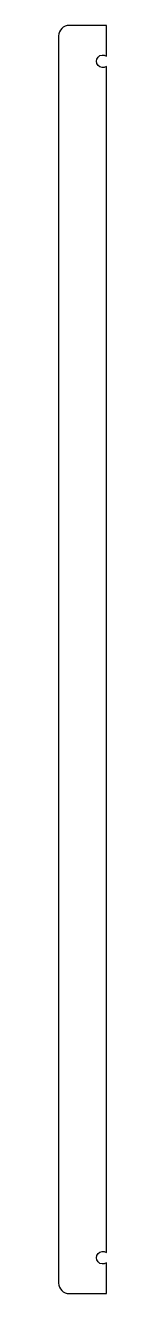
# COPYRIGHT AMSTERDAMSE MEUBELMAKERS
# Model space of a CAD drawing. Header units: millimetres. Extents: x -2 to 20, y 7 to 607.
import ezdxf

# ---------------------------------------------------------------- set-up
doc = ezdxf.new("R2010")
doc.units = ezdxf.units.MM

msp = doc.modelspace()

# ---------------------------------------------------------------- linework, layer by layer
msp.add_lwpolyline([(20.49, 587.56, -1.939956), (20.49, 592.44), (20.49, 607), (2.89, 607, 0.414214), (-2.11, 602), (-2.11, 307), (-2.11, 12, 0.414214), (2.89, 7), (20.49, 7), (20.49, 21.56, -1.939956), (20.49, 26.44), (20.49, 307)], format="xyb", close=True)

doc.saveas('drawing.dxf')
